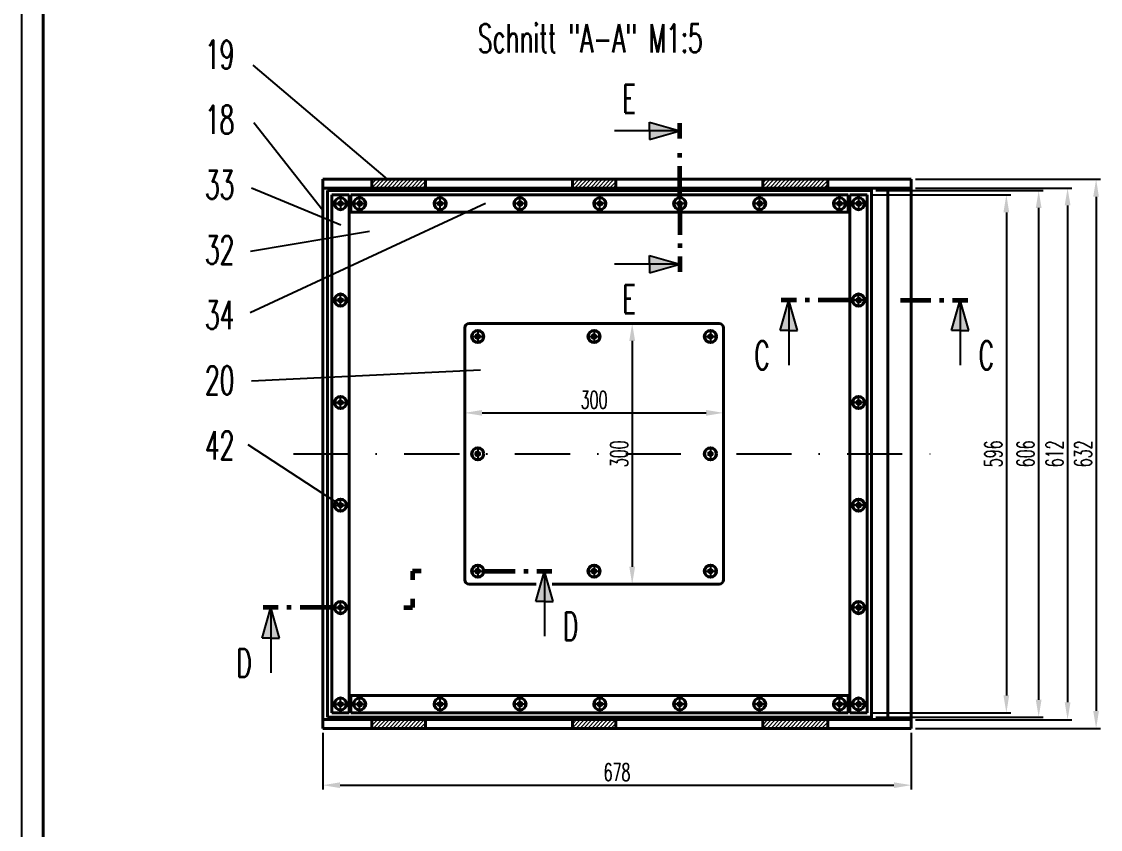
# Model space of a CAD drawing. Extents: x -2850 to -1661, y 5788 to 6629.
# Drawn here: x -2845.4 to -2596.9, y 6148.7 to 6334.7 of the extents above; entities that cross this region are included whole.
import ezdxf

# ---------------------------------------------------------------- set-up
doc = ezdxf.new("R2010")
doc.units = 0
doc.linetypes.add('STRICHPUNKT', pattern=[25.4, 12.7, -6.35, 0, -6.35])
doc.layers.get('Defpoints').update_dxf_attribs({"linetype": 'CONTINUOUS'})
for name, color, linetype, lineweight in [('ACHSE', 150, 'STRICHPUNKT', 25), ('BEM', 6, 'CONTINUOUS', 25), ('SCHNITT', 1, 'STRICHPUNKT', 60), ('SCHRAFFUR', 252, 'CONTINUOUS', 13), ('TEXT_7', 1, 'CONTINUOUS', 60), ('VOLL_03', 6, 'CONTINUOUS', 25), ('VOLL_05', 7, 'CONTINUOUS', 40)]:
    doc.layers.add(name, color=color, linetype=linetype, lineweight=lineweight)
doc.layers.add('UMRISS05', color=3, linetype='CONTINUOUS')
doc.styles.add('ROMANS', font='romans.shx', dxfattribs={"width": 0.6, "height": 80})
doc.styles.get("Standard").update_dxf_attribs({"font": 'romans.shx', "width": 0.6})
doc.dimstyles.get("Standard").update_dxf_attribs({"dimtxt": 4, "dimasz": 4, "dimexe": 1, "dimexo": 1, "dimgap": 1, "dimtad": 1, "dimdsep": 46, "dimtxsty": 'Standard', "dimcen": 0, "dimclrd": 256, "dimclre": 256, "dimclrt": 256, "dimazin": 0, "dimtfac": 1, "dimtmove": 0, "dimatfit": 3, "dimfxl": 0, "dimtolj": 1, "dimtzin": 0, "dimarcsym": 0})
pattern_1 = [(45, (-3875.5085, 6687.976), (-0.4490128, 0.4490128), [])]
pattern_2 = [(45, (-3875.5085, 6690.776), (-0.4490128, 0.4490128), [])]

# ---------------------------------------------------------------- blocks, each defined once
blk = doc.blocks.new('*D134')
at = {"layer": 'BEM', "lineweight": -2}
for p, q in [((-2776, 6170.96), (-2776, 6157.88)), ((-2640.43, 6170.96), (-2640.43, 6157.88)), ((-2772, 6158.88), (-2644.43, 6158.88))]:
    blk.add_line(p, q, dxfattribs=at)
at = {"layer": 'BEM'}
for points in [[(-2772, 6159.54), (-2772, 6158.21), (-2776, 6158.88)], [(-2644.43, 6159.54), (-2644.43, 6158.21), (-2640.43, 6158.88)]]:
    blk.add_solid(points, dxfattribs=at)
at = {"layer": 'Defpoints', "color": 0}
for p in [(-2776, 6171.96), (-2640.43, 6171.96), (-2640.43, 6158.88)]:
    blk.add_point(p, dxfattribs=at)
at = {"layer": 'BEM', "insert": (-2708.22, 6161.88), "char_height": 4, "attachment_point": 5}
blk.add_mtext('\\A1;678', dxfattribs=at)
blk = doc.blocks.new('*D182')
at = {"layer": 'BEM', "lineweight": -2}
for p, q in [((-2712.5, 6265.16), (-2703.72, 6265.16)), ((-2704.72, 6261.16), (-2704.72, 6209.16)), ((-2712.5, 6205.16), (-2703.72, 6205.16))]:
    blk.add_line(p, q, dxfattribs=at)
at = {"layer": 'BEM'}
for points in [[(-2705.39, 6261.16), (-2704.06, 6261.16), (-2704.72, 6265.16)], [(-2705.39, 6209.16), (-2704.06, 6209.16), (-2704.72, 6205.16)]]:
    blk.add_solid(points, dxfattribs=at)
at = {"layer": 'Defpoints', "color": 0}
for p in [(-2713.5, 6265.16), (-2713.5, 6205.16), (-2704.72, 6205.16)]:
    blk.add_point(p, dxfattribs=at)
at = {"layer": 'BEM', "insert": (-2707.72, 6235.16), "char_height": 4, "attachment_point": 5, "rotation": 90}
blk.add_mtext('\\A1;300', dxfattribs=at)
blk = doc.blocks.new('*D181')
at = {"layer": 'BEM', "lineweight": -2}
for p, q in [((-2743.3, 6236.16), (-2743.3, 6245.59)), ((-2683.7, 6236.16), (-2683.7, 6245.59)), ((-2739.3, 6244.59), (-2687.7, 6244.59))]:
    blk.add_line(p, q, dxfattribs=at)
at = {"layer": 'BEM'}
for points in [[(-2739.3, 6245.26), (-2739.3, 6243.93), (-2743.3, 6244.59)], [(-2687.7, 6245.26), (-2687.7, 6243.93), (-2683.7, 6244.59)]]:
    blk.add_solid(points, dxfattribs=at)
at = {"layer": 'Defpoints', "color": 0}
for p in [(-2683.7, 6244.59), (-2743.3, 6235.16), (-2683.7, 6235.16)]:
    blk.add_point(p, dxfattribs=at)
at = {"layer": 'BEM', "insert": (-2713.5, 6247.59), "char_height": 4, "attachment_point": 5}
blk.add_mtext('\\A1;300', dxfattribs=at)
blk = doc.blocks.new('*D112')
at = {"layer": 'BEM', "lineweight": -2}
for p, q in [((-2639.43, 6298.36), (-2596.86, 6298.36)), ((-2597.86, 6294.36), (-2597.86, 6175.96)), ((-2639.43, 6171.96), (-2596.86, 6171.96))]:
    blk.add_line(p, q, dxfattribs=at)
at = {"layer": 'BEM'}
for points in [[(-2598.53, 6294.36), (-2597.2, 6294.36), (-2597.86, 6298.36)], [(-2598.53, 6175.96), (-2597.2, 6175.96), (-2597.86, 6171.96)]]:
    blk.add_solid(points, dxfattribs=at)
at = {"layer": 'Defpoints', "color": 0}
for p in [(-2640.43, 6298.36), (-2640.43, 6171.96), (-2597.86, 6171.96)]:
    blk.add_point(p, dxfattribs=at)
at = {"layer": 'BEM', "insert": (-2600.86, 6235.16), "char_height": 4, "attachment_point": 5, "rotation": 90}
blk.add_mtext('\\A1;632', dxfattribs=at)
blk = doc.blocks.new('*D111')
at = {"layer": 'BEM', "lineweight": -2}
for p, q in [((-2639.43, 6296.36), (-2603.43, 6296.36)), ((-2604.43, 6292.36), (-2604.43, 6177.96)), ((-2639.43, 6173.96), (-2603.43, 6173.96))]:
    blk.add_line(p, q, dxfattribs=at)
at = {"layer": 'BEM'}
for points in [[(-2605.09, 6292.36), (-2603.76, 6292.36), (-2604.43, 6296.36)], [(-2605.09, 6177.96), (-2603.76, 6177.96), (-2604.43, 6173.96)]]:
    blk.add_solid(points, dxfattribs=at)
at = {"layer": 'Defpoints', "color": 0}
for p in [(-2640.43, 6296.36), (-2640.43, 6173.96), (-2604.43, 6173.96)]:
    blk.add_point(p, dxfattribs=at)
at = {"layer": 'BEM', "insert": (-2607.43, 6235.16), "char_height": 4, "attachment_point": 5, "rotation": 90}
blk.add_mtext('\\A1;612', dxfattribs=at)
blk = doc.blocks.new('*D110')
at = {"layer": 'BEM', "lineweight": -2}
for p, q in [((-2648.57, 6295.76), (-2610.09, 6295.76)), ((-2611.09, 6291.76), (-2611.09, 6178.56)), ((-2648.57, 6174.56), (-2610.09, 6174.56))]:
    blk.add_line(p, q, dxfattribs=at)
at = {"layer": 'BEM'}
for points in [[(-2611.76, 6291.76), (-2610.42, 6291.76), (-2611.09, 6295.76)], [(-2611.76, 6178.56), (-2610.42, 6178.56), (-2611.09, 6174.56)]]:
    blk.add_solid(points, dxfattribs=at)
at = {"layer": 'Defpoints', "color": 0}
for p in [(-2649.57, 6295.76), (-2649.57, 6174.56), (-2611.09, 6174.56)]:
    blk.add_point(p, dxfattribs=at)
at = {"layer": 'BEM', "insert": (-2614.09, 6235.16), "char_height": 4, "attachment_point": 5, "rotation": 90}
blk.add_mtext('\\A1;606', dxfattribs=at)
blk = doc.blocks.new('*D109')
at = {"layer": 'BEM', "lineweight": -2}
for p, q in [((-2649.57, 6294.76), (-2617.53, 6294.76)), ((-2618.53, 6290.76), (-2618.53, 6179.56)), ((-2649.57, 6175.56), (-2617.53, 6175.56))]:
    blk.add_line(p, q, dxfattribs=at)
at = {"layer": 'BEM'}
for points in [[(-2619.2, 6290.76), (-2617.87, 6290.76), (-2618.53, 6294.76)], [(-2619.2, 6179.56), (-2617.87, 6179.56), (-2618.53, 6175.56)]]:
    blk.add_solid(points, dxfattribs=at)
at = {"layer": 'Defpoints', "color": 0}
for p in [(-2650.57, 6294.76), (-2650.57, 6175.56), (-2618.53, 6175.56)]:
    blk.add_point(p, dxfattribs=at)
at = {"layer": 'BEM', "insert": (-2621.53, 6235.16), "char_height": 4, "attachment_point": 5, "rotation": 90}
blk.add_mtext('\\A1;596', dxfattribs=at)

msp = doc.modelspace()

# ---------------------------------------------------------------- hatches: boundary and pattern name
at = {"layer": 'SCHRAFFUR'}
h = msp.add_hatch(dxfattribs=at)
h.set_pattern_fill('ANSI31', color=256, scale=0.2, style=0)
h.set_pattern_definition(pattern_1)
h.paths.add_polyline_path([(-2752.3529, 6298.3625), (-2764.6756, 6298.3625), (-2764.6756, 6296.3625), (-2752.3529, 6296.3625)])
h = msp.add_hatch(dxfattribs=at)
h.set_pattern_fill('ANSI31', color=256, scale=0.2, style=0)
h.set_pattern_definition(pattern_1)
h.paths.add_polyline_path([(-2708.5043, 6298.3625), (-2718.5043, 6298.3625), (-2718.5043, 6296.3625), (-2708.5043, 6296.3625)])
h = msp.add_hatch(dxfattribs=at)
h.set_pattern_fill('ANSI31', color=256, scale=0.2, style=0)
h.set_pattern_definition(pattern_1)
h.paths.add_polyline_path([(-2659.6907, 6298.3625), (-2674.6557, 6298.3625), (-2674.6557, 6296.3625), (-2659.6907, 6296.3625)])
h = msp.add_hatch(dxfattribs=at)
h.set_pattern_fill('ANSI31', color=256, scale=0.2, style=0)
h.set_pattern_definition(pattern_2)
h.paths.add_polyline_path([(-2752.3529, 6173.9625), (-2764.6756, 6173.9625), (-2764.6756, 6171.9625), (-2752.3529, 6171.9625)])
h = msp.add_hatch(dxfattribs=at)
h.set_pattern_fill('ANSI31', color=256, scale=0.2, style=0)
h.set_pattern_definition(pattern_2)
h.paths.add_polyline_path([(-2708.5043, 6173.9625), (-2718.5043, 6173.9625), (-2718.5043, 6171.9625), (-2708.5043, 6171.9625)])
h = msp.add_hatch(dxfattribs=at)
h.set_pattern_fill('ANSI31', color=256, scale=0.2, style=0)
h.set_pattern_definition(pattern_2)
h.paths.add_polyline_path([(-2659.6907, 6173.9625), (-2674.6557, 6173.9625), (-2674.6557, 6171.9625), (-2659.6907, 6171.9625)])

# ---------------------------------------------------------------- linework, layer by layer
at = {"layer": 'ACHSE'}
for p, q in [((-2773.5057, 6292.7625), (-2770.3057, 6292.7625)), ((-2771.9057, 6294.3625), (-2771.9057, 6291.1625)), ((-2769.1057, 6292.7625), (-2765.9057, 6292.7625)), ((-2767.5057, 6291.1625), (-2767.5057, 6294.3625)), ((-2747.3686, 6292.7625), (-2750.5686, 6292.7625)), ((-2748.9686, 6291.1625), (-2748.9686, 6294.3625)), ((-2728.9686, 6292.7625), (-2732.1686, 6292.7625)), ((-2730.5686, 6291.1625), (-2730.5686, 6294.3625)), ((-2710.5686, 6292.7625), (-2713.7686, 6292.7625)), ((-2712.1686, 6291.1625), (-2712.1686, 6294.3625)), ((-2692.1686, 6292.7625), (-2695.3686, 6292.7625)), ((-2693.7686, 6291.1625), (-2693.7686, 6294.3625)), ((-2673.7686, 6292.7625), (-2676.9686, 6292.7625)), ((-2675.3686, 6291.1625), (-2675.3686, 6294.3625)), ((-2655.3686, 6292.7625), (-2658.5686, 6292.7625)), ((-2656.9686, 6291.1625), (-2656.9686, 6294.3625)), ((-2650.9686, 6292.7625), (-2654.1686, 6292.7625)), ((-2652.5686, 6294.3625), (-2652.5686, 6291.1625)), ((-2773.5057, 6270.5625), (-2770.3057, 6270.5625)), ((-2771.9057, 6268.9625), (-2771.9057, 6272.1625)), ((-2650.9686, 6270.5625), (-2654.1686, 6270.5625)), ((-2652.5686, 6268.9625), (-2652.5686, 6272.1625)), ((-2740.3043, 6263.7625), (-2740.3043, 6260.5625)), ((-2713.5043, 6263.7625), (-2713.5043, 6260.5625)), ((-2686.7043, 6263.7625), (-2686.7043, 6260.5625)), ((-2741.9043, 6262.1625), (-2738.7043, 6262.1625)), ((-2715.1043, 6262.1625), (-2711.9043, 6262.1625)), ((-2688.3043, 6262.1625), (-2685.1043, 6262.1625)), ((-2771.9057, 6245.3625), (-2771.9057, 6248.5625)), ((-2652.5686, 6245.3625), (-2652.5686, 6248.5625)), ((-2773.5057, 6246.9625), (-2770.3057, 6246.9625)), ((-2650.9686, 6246.9625), (-2654.1686, 6246.9625)), ((-2740.3043, 6236.7625), (-2740.3043, 6233.5625)), ((-2686.7043, 6236.7625), (-2686.7043, 6233.5625)), ((-2782.7209, 6235.1625), (-2634.1809, 6235.1625)), ((-2773.5057, 6223.3625), (-2770.3057, 6223.3625)), ((-2771.9057, 6221.7625), (-2771.9057, 6224.9625)), ((-2650.9686, 6223.3625), (-2654.1686, 6223.3625)), ((-2652.5686, 6221.7625), (-2652.5686, 6224.9625)), ((-2741.9043, 6208.1625), (-2738.7043, 6208.1625)), ((-2740.3043, 6209.7625), (-2740.3043, 6206.5625)), ((-2715.1043, 6208.1625), (-2711.9043, 6208.1625)), ((-2713.5043, 6209.7625), (-2713.5043, 6206.5625)), ((-2688.3043, 6208.1625), (-2685.1043, 6208.1625)), ((-2686.7043, 6209.7625), (-2686.7043, 6206.5625)), ((-2771.9057, 6198.1625), (-2771.9057, 6201.3625)), ((-2652.5686, 6198.1625), (-2652.5686, 6201.3625)), ((-2773.5057, 6199.7625), (-2770.3057, 6199.7625)), ((-2650.9686, 6199.7625), (-2654.1686, 6199.7625)), ((-2771.9057, 6175.9625), (-2771.9057, 6179.1625)), ((-2767.5057, 6175.9625), (-2767.5057, 6179.1625)), ((-2748.9686, 6175.9625), (-2748.9686, 6179.1625)), ((-2730.5686, 6175.9625), (-2730.5686, 6179.1625)), ((-2712.1686, 6175.9625), (-2712.1686, 6179.1625)), ((-2693.7686, 6175.9625), (-2693.7686, 6179.1625)), ((-2675.3686, 6175.9625), (-2675.3686, 6179.1625)), ((-2656.9686, 6175.9625), (-2656.9686, 6179.1625)), ((-2652.5686, 6175.9625), (-2652.5686, 6179.1625)), ((-2773.5057, 6177.5625), (-2770.3057, 6177.5625)), ((-2769.1057, 6177.5625), (-2765.9057, 6177.5625)), ((-2747.3686, 6177.5625), (-2750.5686, 6177.5625)), ((-2728.9686, 6177.5625), (-2732.1686, 6177.5625)), ((-2710.5686, 6177.5625), (-2713.7686, 6177.5625)), ((-2692.1686, 6177.5625), (-2695.3686, 6177.5625)), ((-2673.7686, 6177.5625), (-2676.9686, 6177.5625)), ((-2655.3686, 6177.5625), (-2658.5686, 6177.5625)), ((-2650.9686, 6177.5625), (-2654.1686, 6177.5625))]:
    msp.add_line(p, q, dxfattribs=at)
at = {"layer": 'BEM'}
for p, q in [((-2761.0734, 6298.3625), (-2792.061, 6324.6278)), ((-2776.0043, 6291.2179), (-2791.8439, 6311.3853)), ((-2771.8211, 6287.838), (-2792.3894, 6296.3471)), ((-2738.5276, 6292.7568), (-2792.6958, 6267.6572)), ((-2765.245, 6286.3243), (-2792.6535, 6281.7074)), ((-2739.678, 6254.3944), (-2792.4105, 6251.8657)), ((-2771.9057, 6223.3625), (-2793.1667, 6237.2148))]:
    msp.add_line(p, q, dxfattribs=at)
at = {"layer": 'SCHNITT'}
for p, q in [((-2693.7686, 6307.7625), (-2693.7686, 6311.2625)), ((-2693.7686, 6303.3625), (-2693.7686, 6304.3625)), ((-2693.7686, 6294.3625), (-2693.7686, 6301.3625)), ((-2693.7686, 6292.5625), (-2693.7686, 6285.5625)), ((-2693.7686, 6283.5625), (-2693.7686, 6282.5625)), ((-2693.7686, 6280.5625), (-2693.7686, 6277.0625)), ((-2666.904, 6270.5625), (-2670.404, 6270.5625)), ((-2663.904, 6270.5625), (-2664.904, 6270.5625)), ((-2654.904, 6270.5625), (-2661.904, 6270.5625)), ((-2642.9326, 6270.5625), (-2635.9326, 6270.5625)), ((-2633.9326, 6270.5625), (-2632.9326, 6270.5625)), ((-2630.9326, 6270.5625), (-2627.4326, 6270.5625)), ((-2755.3421, 6208.1625), (-2755.3421, 6206.1625)), ((-2753.3421, 6208.1625), (-2755.3421, 6208.1625)), ((-2738.7043, 6208.1625), (-2731.7043, 6208.1625)), ((-2729.7043, 6208.1625), (-2728.7043, 6208.1625)), ((-2726.7043, 6208.1625), (-2723.2043, 6208.1625)), ((-2755.3421, 6201.7625), (-2755.3421, 6199.7625)), ((-2786.2411, 6199.7625), (-2789.7411, 6199.7625)), ((-2783.2411, 6199.7625), (-2784.2411, 6199.7625)), ((-2774.2411, 6199.7625), (-2781.2411, 6199.7625)), ((-2757.3421, 6199.7625), (-2755.3421, 6199.7625))]:
    msp.add_line(p, q, dxfattribs=at)
at = {"layer": 'UMRISS05'}
for p, q in [((-2700.7686, 6311.5125), (-2693.7686, 6309.5125)), ((-2700.7686, 6309.5125), (-2700.7686, 6311.5125)), ((-2693.7686, 6309.5125), (-2708.7686, 6309.5125)), ((-2700.7686, 6307.5125), (-2693.7686, 6309.5125)), ((-2700.7686, 6309.5125), (-2700.7686, 6307.5125)), ((-2700.7686, 6280.8125), (-2693.7686, 6278.8125)), ((-2700.7686, 6278.8125), (-2700.7686, 6280.8125)), ((-2693.7686, 6278.8125), (-2708.7686, 6278.8125)), ((-2700.7686, 6276.8125), (-2693.7686, 6278.8125)), ((-2700.7686, 6278.8125), (-2700.7686, 6276.8125)), ((-2670.654, 6263.5625), (-2668.654, 6270.5625)), ((-2666.654, 6263.5625), (-2668.654, 6270.5625)), ((-2668.654, 6270.5625), (-2668.654, 6255.5625)), ((-2631.1826, 6263.5625), (-2629.1826, 6270.5625)), ((-2627.1826, 6263.5625), (-2629.1826, 6270.5625)), ((-2629.1826, 6270.5625), (-2629.1826, 6255.5625)), ((-2668.654, 6263.5625), (-2670.654, 6263.5625)), ((-2668.654, 6263.5625), (-2666.654, 6263.5625)), ((-2629.1826, 6263.5625), (-2631.1826, 6263.5625)), ((-2629.1826, 6263.5625), (-2627.1826, 6263.5625)), ((-2726.9543, 6201.1625), (-2724.9543, 6208.1625)), ((-2724.9543, 6208.1625), (-2724.9543, 6193.1625)), ((-2722.9543, 6201.1625), (-2724.9543, 6208.1625)), ((-2724.9543, 6201.1625), (-2726.9543, 6201.1625)), ((-2724.9543, 6201.1625), (-2722.9543, 6201.1625)), ((-2789.9911, 6192.7625), (-2787.9911, 6199.7625)), ((-2787.9911, 6199.7625), (-2787.9911, 6184.7625)), ((-2785.9911, 6192.7625), (-2787.9911, 6199.7625)), ((-2787.9911, 6192.7625), (-2789.9911, 6192.7625)), ((-2787.9911, 6192.7625), (-2785.9911, 6192.7625))]:
    msp.add_line(p, q, dxfattribs=at)
for points in [[(-2700.7686, 6307.5125), (-2700.7686, 6311.5125), (-2693.7686, 6309.5125)], [(-2700.7686, 6280.8125), (-2700.7686, 6276.8125), (-2693.7686, 6278.8125)], [(-2666.654, 6263.5625), (-2670.654, 6263.5625), (-2668.654, 6270.5625)], [(-2631.1826, 6263.5625), (-2627.1826, 6263.5625), (-2629.1826, 6270.5625)], [(-2726.9543, 6201.1625), (-2722.9543, 6201.1625), (-2724.9543, 6208.1625)], [(-2785.9911, 6192.7625), (-2789.9911, 6192.7625), (-2787.9911, 6199.7625)]]:
    msp.add_solid(points, dxfattribs=at)
at = {"layer": 'VOLL_03', "ltscale": 0.8}
msp.add_line((-2845.3783, 6623.8285), (-2845.3783, 5792.8285), dxfattribs=at)
at = {"layer": 'VOLL_05', "ltscale": 0.8}
msp.add_line((-2840.3783, 6618.8285), (-2840.3783, 5797.8285), dxfattribs=at)
at = {"layer": 'VOLL_05'}
for p, q in [((-2776.0043, 6298.3625), (-2640.434, 6298.3625)), ((-2776.0043, 6298.3625), (-2776.0043, 6171.9625)), ((-2764.6756, 6298.3625), (-2764.6756, 6296.3625)), ((-2752.3529, 6298.3625), (-2752.3529, 6296.3625)), ((-2718.5043, 6298.3625), (-2718.5043, 6296.3625)), ((-2708.5043, 6298.3625), (-2708.5043, 6296.3625)), ((-2674.6557, 6298.3625), (-2674.6557, 6296.3625)), ((-2659.6907, 6298.3625), (-2659.6907, 6296.3625)), ((-2640.434, 6298.3625), (-2640.434, 6171.9625)), ((-2776.0043, 6296.3625), (-2640.434, 6296.3625)), ((-2774.9057, 6295.7625), (-2774.9057, 6174.5625)), ((-2774.9057, 6295.7625), (-2649.5686, 6295.7625)), ((-2649.5686, 6296.3625), (-2649.5686, 6173.9625)), ((-2645.8386, 6296.3625), (-2645.8386, 6173.9625)), ((-2773.9057, 6294.7625), (-2773.9057, 6175.5625)), ((-2773.9057, 6294.7625), (-2769.9057, 6294.7625)), ((-2769.9057, 6294.7625), (-2769.9057, 6175.5625)), ((-2769.5057, 6294.7625), (-2769.5057, 6290.7625)), ((-2769.5057, 6294.7625), (-2654.9686, 6294.7625)), ((-2654.9686, 6294.7625), (-2654.9686, 6290.7625)), ((-2654.5686, 6294.7625), (-2654.5686, 6175.5625)), ((-2654.5686, 6294.7625), (-2650.5686, 6294.7625)), ((-2650.5686, 6294.7625), (-2650.5686, 6175.5625)), ((-2769.5057, 6290.7625), (-2654.9686, 6290.7625)), ((-2742.3043, 6265.1625), (-2684.7043, 6265.1625)), ((-2743.3043, 6264.1625), (-2743.3043, 6206.1625)), ((-2683.7043, 6264.1625), (-2683.7043, 6206.1625)), ((-2742.3043, 6205.1625), (-2726.8089, 6205.1625)), ((-2723.1815, 6205.1625), (-2684.7043, 6205.1625)), ((-2769.5057, 6179.5625), (-2654.9686, 6179.5625)), ((-2769.5057, 6175.5625), (-2769.5057, 6179.5625)), ((-2654.9686, 6175.5625), (-2654.9686, 6179.5625)), ((-2776.0043, 6173.9625), (-2640.434, 6173.9625)), ((-2774.9057, 6174.5625), (-2649.5686, 6174.5625)), ((-2773.9057, 6175.5625), (-2769.9057, 6175.5625)), ((-2769.5057, 6175.5625), (-2654.9686, 6175.5625)), ((-2764.6756, 6173.9625), (-2764.6756, 6171.9625)), ((-2752.3529, 6173.9625), (-2752.3529, 6171.9625)), ((-2718.5043, 6173.9625), (-2718.5043, 6171.9625)), ((-2708.5043, 6173.9625), (-2708.5043, 6171.9625)), ((-2674.6557, 6173.9625), (-2674.6557, 6171.9625)), ((-2659.6907, 6173.9625), (-2659.6907, 6171.9625)), ((-2654.5686, 6175.5625), (-2650.5686, 6175.5625)), ((-2776.0043, 6171.9625), (-2640.434, 6171.9625))]:
    msp.add_line(p, q, dxfattribs=at)
for points in [[(-2771.9057, 6293.2244), (-2772.3057, 6292.9935), (-2772.3057, 6292.5316), (-2771.9057, 6292.3006), (-2771.5057, 6292.5316), (-2771.5057, 6292.9935)], [(-2767.5057, 6293.2244), (-2767.9057, 6292.9935), (-2767.9057, 6292.5316), (-2767.5057, 6292.3006), (-2767.1057, 6292.5316), (-2767.1057, 6292.9935)], [(-2748.9686, 6293.2244), (-2749.3686, 6292.9935), (-2749.3686, 6292.5316), (-2748.9686, 6292.3006), (-2748.5686, 6292.5316), (-2748.5686, 6292.9935)], [(-2730.5686, 6293.2244), (-2730.9686, 6292.9935), (-2730.9686, 6292.5316), (-2730.5686, 6292.3006), (-2730.1686, 6292.5316), (-2730.1686, 6292.9935)], [(-2712.1686, 6293.2244), (-2712.5686, 6292.9935), (-2712.5686, 6292.5316), (-2712.1686, 6292.3006), (-2711.7686, 6292.5316), (-2711.7686, 6292.9935)], [(-2693.7686, 6293.2244), (-2694.1686, 6292.9935), (-2694.1686, 6292.5316), (-2693.7686, 6292.3006), (-2693.3686, 6292.5316), (-2693.3686, 6292.9935)], [(-2675.3686, 6293.2244), (-2675.7686, 6292.9935), (-2675.7686, 6292.5316), (-2675.3686, 6292.3006), (-2674.9686, 6292.5316), (-2674.9686, 6292.9935)], [(-2656.9686, 6293.2244), (-2657.3686, 6292.9935), (-2657.3686, 6292.5316), (-2656.9686, 6292.3006), (-2656.5686, 6292.5316), (-2656.5686, 6292.9935)], [(-2652.5686, 6293.2244), (-2652.9686, 6292.9935), (-2652.9686, 6292.5316), (-2652.5686, 6292.3006), (-2652.1686, 6292.5316), (-2652.1686, 6292.9935)], [(-2771.9057, 6271.0244), (-2772.3057, 6270.7935), (-2772.3057, 6270.3316), (-2771.9057, 6270.1006), (-2771.5057, 6270.3316), (-2771.5057, 6270.7935)], [(-2652.5686, 6271.0244), (-2652.9686, 6270.7935), (-2652.9686, 6270.3316), (-2652.5686, 6270.1006), (-2652.1686, 6270.3316), (-2652.1686, 6270.7935)], [(-2740.3043, 6262.6244), (-2740.7043, 6262.3935), (-2740.7043, 6261.9316), (-2740.3043, 6261.7006), (-2739.9043, 6261.9316), (-2739.9043, 6262.3935)], [(-2713.5043, 6262.6244), (-2713.9043, 6262.3935), (-2713.9043, 6261.9316), (-2713.5043, 6261.7006), (-2713.1043, 6261.9316), (-2713.1043, 6262.3935)], [(-2686.7043, 6262.6244), (-2687.1043, 6262.3935), (-2687.1043, 6261.9316), (-2686.7043, 6261.7006), (-2686.3043, 6261.9316), (-2686.3043, 6262.3935)], [(-2771.9057, 6247.4244), (-2772.3057, 6247.1935), (-2772.3057, 6246.7316), (-2771.9057, 6246.5006), (-2771.5057, 6246.7316), (-2771.5057, 6247.1935)], [(-2652.5686, 6247.4244), (-2652.9686, 6247.1935), (-2652.9686, 6246.7316), (-2652.5686, 6246.5006), (-2652.1686, 6246.7316), (-2652.1686, 6247.1935)], [(-2740.3043, 6235.6244), (-2740.7043, 6235.3935), (-2740.7043, 6234.9316), (-2740.3043, 6234.7006), (-2739.9043, 6234.9316), (-2739.9043, 6235.3935)], [(-2686.7043, 6235.6244), (-2687.1043, 6235.3935), (-2687.1043, 6234.9316), (-2686.7043, 6234.7006), (-2686.3043, 6234.9316), (-2686.3043, 6235.3935)], [(-2771.9057, 6223.8244), (-2772.3057, 6223.5935), (-2772.3057, 6223.1316), (-2771.9057, 6222.9006), (-2771.5057, 6223.1316), (-2771.5057, 6223.5935)], [(-2652.5686, 6223.8244), (-2652.9686, 6223.5935), (-2652.9686, 6223.1316), (-2652.5686, 6222.9006), (-2652.1686, 6223.1316), (-2652.1686, 6223.5935)], [(-2740.3043, 6208.6244), (-2740.7043, 6208.3935), (-2740.7043, 6207.9316), (-2740.3043, 6207.7006), (-2739.9043, 6207.9316), (-2739.9043, 6208.3935)], [(-2713.5043, 6208.6244), (-2713.9043, 6208.3935), (-2713.9043, 6207.9316), (-2713.5043, 6207.7006), (-2713.1043, 6207.9316), (-2713.1043, 6208.3935)], [(-2686.7043, 6208.6244), (-2687.1043, 6208.3935), (-2687.1043, 6207.9316), (-2686.7043, 6207.7006), (-2686.3043, 6207.9316), (-2686.3043, 6208.3935)], [(-2771.9057, 6200.2244), (-2772.3057, 6199.9935), (-2772.3057, 6199.5316), (-2771.9057, 6199.3006), (-2771.5057, 6199.5316), (-2771.5057, 6199.9935)], [(-2652.5686, 6200.2244), (-2652.9686, 6199.9935), (-2652.9686, 6199.5316), (-2652.5686, 6199.3006), (-2652.1686, 6199.5316), (-2652.1686, 6199.9935)], [(-2771.9057, 6178.0244), (-2772.3057, 6177.7935), (-2772.3057, 6177.3316), (-2771.9057, 6177.1006), (-2771.5057, 6177.3316), (-2771.5057, 6177.7935)], [(-2767.5057, 6178.0244), (-2767.9057, 6177.7935), (-2767.9057, 6177.3316), (-2767.5057, 6177.1006), (-2767.1057, 6177.3316), (-2767.1057, 6177.7935)], [(-2748.9686, 6178.0244), (-2749.3686, 6177.7935), (-2749.3686, 6177.3316), (-2748.9686, 6177.1006), (-2748.5686, 6177.3316), (-2748.5686, 6177.7935)], [(-2730.5686, 6178.0244), (-2730.9686, 6177.7935), (-2730.9686, 6177.3316), (-2730.5686, 6177.1006), (-2730.1686, 6177.3316), (-2730.1686, 6177.7935)], [(-2712.1686, 6178.0244), (-2712.5686, 6177.7935), (-2712.5686, 6177.3316), (-2712.1686, 6177.1006), (-2711.7686, 6177.3316), (-2711.7686, 6177.7935)], [(-2693.7686, 6178.0244), (-2694.1686, 6177.7935), (-2694.1686, 6177.3316), (-2693.7686, 6177.1006), (-2693.3686, 6177.3316), (-2693.3686, 6177.7935)], [(-2675.3686, 6178.0244), (-2675.7686, 6177.7935), (-2675.7686, 6177.3316), (-2675.3686, 6177.1006), (-2674.9686, 6177.3316), (-2674.9686, 6177.7935)], [(-2656.9686, 6178.0244), (-2657.3686, 6177.7935), (-2657.3686, 6177.3316), (-2656.9686, 6177.1006), (-2656.5686, 6177.3316), (-2656.5686, 6177.7935)], [(-2652.5686, 6178.0244), (-2652.9686, 6177.7935), (-2652.9686, 6177.3316), (-2652.5686, 6177.1006), (-2652.1686, 6177.3316), (-2652.1686, 6177.7935)]]:
    msp.add_lwpolyline(points, close=True, dxfattribs=at)
for centre, radius in [((-2771.9057, 6292.7625), 1.4), ((-2771.9057, 6292.7625), 1.34), ((-2767.5057, 6292.7625), 1.4), ((-2767.5057, 6292.7625), 1.34), ((-2748.9686, 6292.7625), 1.4), ((-2748.9686, 6292.7625), 1.34), ((-2730.5686, 6292.7625), 1.4), ((-2730.5686, 6292.7625), 1.34), ((-2712.1686, 6292.7625), 1.4), ((-2712.1686, 6292.7625), 1.34), ((-2693.7686, 6292.7625), 1.4), ((-2693.7686, 6292.7625), 1.34), ((-2675.3686, 6292.7625), 1.4), ((-2675.3686, 6292.7625), 1.34), ((-2656.9686, 6292.7625), 1.4), ((-2656.9686, 6292.7625), 1.34), ((-2652.5686, 6292.7625), 1.4), ((-2652.5686, 6292.7625), 1.34), ((-2771.9057, 6270.5625), 1.4), ((-2771.9057, 6270.5625), 1.34), ((-2652.5686, 6270.5625), 1.4), ((-2652.5686, 6270.5625), 1.34), ((-2740.3043, 6262.1625), 1.4), ((-2740.3043, 6262.1625), 1.34), ((-2713.5043, 6262.1625), 1.4), ((-2713.5043, 6262.1625), 1.34), ((-2686.7043, 6262.1625), 1.4), ((-2686.7043, 6262.1625), 1.34), ((-2771.9057, 6246.9625), 1.4), ((-2771.9057, 6246.9625), 1.34), ((-2652.5686, 6246.9625), 1.4), ((-2652.5686, 6246.9625), 1.34), ((-2740.3043, 6235.1625), 1.4), ((-2740.3043, 6235.1625), 1.34), ((-2686.7043, 6235.1625), 1.4), ((-2686.7043, 6235.1625), 1.34), ((-2771.9057, 6223.3625), 1.4), ((-2771.9057, 6223.3625), 1.34), ((-2652.5686, 6223.3625), 1.4), ((-2652.5686, 6223.3625), 1.34), ((-2740.3043, 6208.1625), 1.4), ((-2740.3043, 6208.1625), 1.34), ((-2713.5043, 6208.1625), 1.4), ((-2713.5043, 6208.1625), 1.34), ((-2686.7043, 6208.1625), 1.4), ((-2686.7043, 6208.1625), 1.34), ((-2771.9057, 6199.7625), 1.4), ((-2771.9057, 6199.7625), 1.34), ((-2652.5686, 6199.7625), 1.4), ((-2652.5686, 6199.7625), 1.34), ((-2771.9057, 6177.5625), 1.4), ((-2771.9057, 6177.5625), 1.34), ((-2767.5057, 6177.5625), 1.4), ((-2767.5057, 6177.5625), 1.34), ((-2748.9686, 6177.5625), 1.4), ((-2748.9686, 6177.5625), 1.34), ((-2730.5686, 6177.5625), 1.4), ((-2730.5686, 6177.5625), 1.34), ((-2712.1686, 6177.5625), 1.4), ((-2712.1686, 6177.5625), 1.34), ((-2693.7686, 6177.5625), 1.4), ((-2693.7686, 6177.5625), 1.34), ((-2675.3686, 6177.5625), 1.4), ((-2675.3686, 6177.5625), 1.34), ((-2656.9686, 6177.5625), 1.4), ((-2656.9686, 6177.5625), 1.34), ((-2652.5686, 6177.5625), 1.4), ((-2652.5686, 6177.5625), 1.34)]:
    msp.add_circle(centre, radius, dxfattribs=at)
for centre, start, end in [((-2742.3043, 6264.1625), 90, 180), ((-2684.7043, 6264.1625), 0, 90), ((-2742.3043, 6206.1625), 180, 270), ((-2684.7043, 6206.1625), 270, 0)]:
    msp.add_arc(centre, 1, start, end, dxfattribs=at)

# ---------------------------------------------------------------- texts
at = {"layer": 'TEXT_7', "style": 'ROMANS', "width": 0.6}
for s, height, p in [('Schnitt "A-A" M1:5', 6.534407, (-2740.257, 6327.5566)), ('19', 6.53441, (-2803.1088, 6323.8263)), ('E', 6.5344, (-2707.033, 6313.6526)), ('18', 6.53441, (-2803.1088, 6308.8263)), ('33', 6.53441, (-2803.1088, 6293.8263)), ('32', 6.53441, (-2803.1088, 6278.8263)), ('E', 6.5344, (-2707.033, 6267.5113)), ('34', 6.53441, (-2803.1088, 6263.8263)), ('C', 6.5344, (-2676.5998, 6254.5625)), ('C', 6.5344, (-2624.9233, 6254.5625)), ('20', 6.53441, (-2803.1088, 6248.8263)), ('42', 6.53441, (-2803.1088, 6233.8263)), ('D', 6.5344, (-2720.695, 6192.1625)), ('D', 6.5344, (-2795.9369, 6183.7625))]:
    msp.add_text(s, height=height, dxfattribs=at).set_placement(p)

# ---------------------------------------------------------------- dimensions: what is measured, and where the dimension line sits
at = {"layer": 'BEM'}
for base, p1, p2, picture, middle in [((-2597.8642, 6171.9625), (-2640.434, 6298.3625), (-2640.434, 6171.9625), '*D112', (-2600.8642, 6235.1625)), ((-2611.0894, 6174.5625), (-2649.5686, 6295.7625), (-2649.5686, 6174.5625), '*D110', (-2614.0894, 6235.1625)), ((-2604.4273, 6173.9625), (-2640.434, 6296.3625), (-2640.434, 6173.9625), '*D111', (-2607.4273, 6235.1625)), ((-2704.7226, 6205.1625), (-2713.5043, 6265.1625), (-2713.5043, 6205.1625), '*D182', (-2707.7226, 6235.1625))]:
    dim = msp.add_linear_dim(base=base, p1=p1, p2=p2, angle=90, dimstyle='Standard', override={"dimlfac": 5}, dxfattribs=at)
    dim.commit()
    dim.dimension.update_dxf_attribs({"geometry": picture, "text_midpoint": middle})
dim = msp.add_linear_dim(base=(-2618.5343, 6175.5625), p1=(-2650.5686, 6294.7625), p2=(-2650.5686, 6175.5625), angle=90, text='596', dimstyle='Standard', override={"dimlfac": 5}, dxfattribs=at)
dim.commit()
dim.dimension.update_dxf_attribs({"geometry": '*D109', "text_midpoint": (-2621.5343, 6235.1625)})
for base, p1, p2, text, picture, middle in [((-2683.7043, 6244.5943), (-2743.3043, 6235.1625), (-2683.7043, 6235.1625), '300', '*D181', (-2713.5043, 6247.5943)), ((-2640.434, 6158.8773), (-2776.0043, 6171.9625), (-2640.434, 6171.9625), '678', '*D134', (-2708.2191, 6161.8773))]:
    dim = msp.add_linear_dim(base=base, p1=p1, p2=p2, text=text, dimstyle='Standard', override={"dimlfac": 5}, dxfattribs=at)
    dim.commit()
    dim.dimension.update_dxf_attribs({"geometry": picture, "text_midpoint": middle})

doc.saveas('drawing.dxf')
